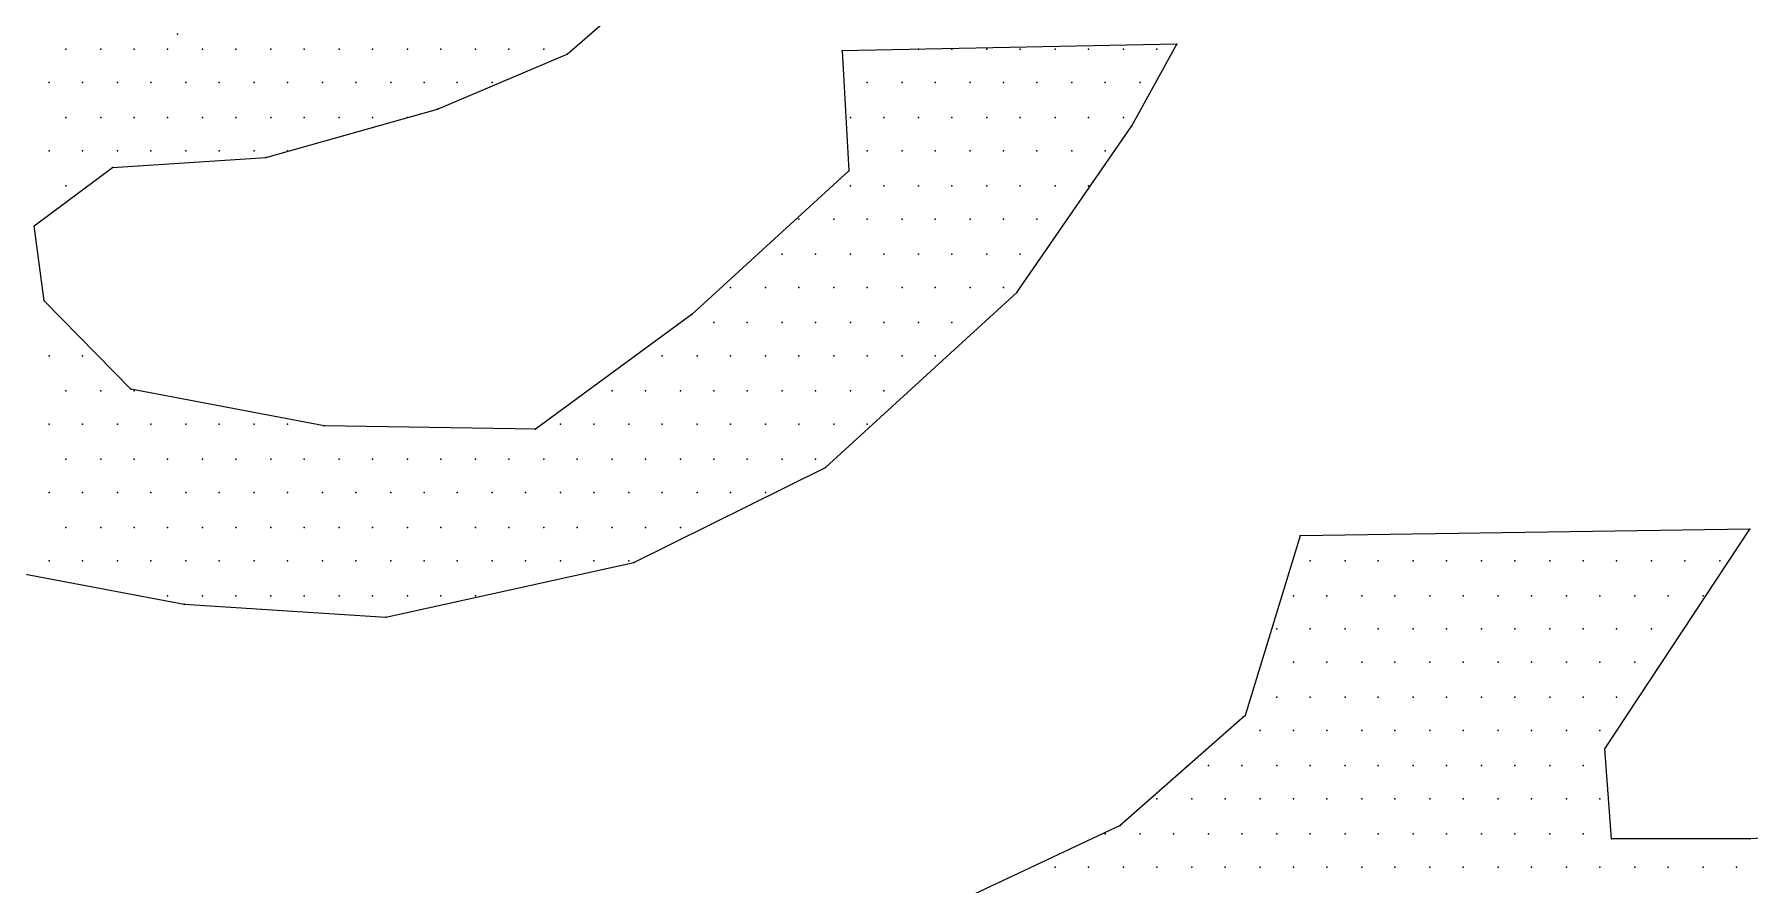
# Model space of a CAD drawing. Extents: x 180421 to 182279, y 668879 to 669787.
# Drawn here: x 180624.08 to 180629.52, y 669620.96 to 669623.65 of the extents above; entities that cross this region are included whole.
import ezdxf

# ---------------------------------------------------------------- set-up
doc = ezdxf.new("R2010")
doc.units = 0
doc.header["$LTSCALE"] = 2.5
doc.header["$MEASUREMENT"] = 0
doc.layers.get('0').update_dxf_attribs({"linetype": 'CONTINUOUS'})
doc.layers.add('KOTERET', color=1, linetype='CONTINUOUS')

# ---------------------------------------------------------------- blocks, each defined once
blk = doc.blocks.new('elipsa')
at = {"layer": 'KOTERET', "color": 1, "linetype": 'Continuous'}
blk.add_lwpolyline([(-8.7988, -18.4832, 0.049045), (1.6467, -19.2327, 0.072972), (16.9534, -16.5725, 0.125195), (26.7391, -11.2363, 0.103069), (32.0753, -3.7149, 0.035565), (32.4289, -2.1895, 0.105225), (32.1861, 2.3919, 0.105504), (27.4094, 9.6652, 0.107235), (19.9461, 14.405, 0.064474), (7.4632, 17.8464, 0.055181), (-3.6262, 18.1789, 0.081162), (-16.6527, 15.5029, 0.05669), (-24.9288, 11.217, 0.171614), (-30.9723, 4.1918, 0.076301), (-31.8855, 0.0748, 0.117637), (-30.4181, -6.2062, 0.130118), (-25.7153, -11.5424, 0.070334), (-16.0457, -16.6411, 0.047983), (-8.7988, -18.4832)], format="xyb", dxfattribs=at)
at = {"layer": 'KOTERET', "color": 2, "linetype": 'Continuous'}
for points in [[(24.0578, 8.8418), (24.3903, 9.1321)], [(25.9896, 8.8735), (24.9287, 8.8524)], [(25.8471, 8.6149), (25.9896, 8.8735)], [(25.9896, 8.8735), (25.9896, 8.8735)], [(22.469, 8.8577), (22.469, 8.8577)], [(22.5799, 8.8577), (22.5799, 8.8577)], [(22.6854, 8.8577), (22.6854, 8.8577)], [(22.791, 8.8577), (22.791, 8.8577)], [(22.9019, 8.8577), (22.9019, 8.8577)], [(23.0074, 8.8577), (23.0074, 8.8577)], [(23.1183, 8.8577), (23.1183, 8.8577)], [(23.2238, 8.8577), (23.2238, 8.8577)], [(23.3347, 8.8577), (23.3347, 8.8577)], [(23.4402, 8.8577), (23.4402, 8.8577)], [(23.5511, 8.8577), (23.5511, 8.8577)], [(23.6461, 8.6676), (24.0578, 8.8418)], [(23.6566, 8.8577), (23.6566, 8.8577)], [(23.7675, 8.8577), (23.7675, 8.8577)], [(23.873, 8.8577), (23.873, 8.8577)], [(23.9839, 8.8577), (23.9839, 8.8577)], [(24.9287, 8.8524), (24.9498, 8.4723)], [(25.1715, 8.8577), (25.1715, 8.8577)], [(25.277, 8.8577), (25.277, 8.8577)], [(25.3879, 8.8577), (25.3879, 8.8577)], [(25.4934, 8.8577), (25.4934, 8.8577)], [(25.6043, 8.8577), (25.6043, 8.8577)], [(25.7098, 8.8577), (25.7098, 8.8577)], [(25.8207, 8.8577), (25.8207, 8.8577)], [(25.9262, 8.8577), (25.9262, 8.8577)], [(22.4163, 8.7521), (22.4163, 8.7521)], [(22.5218, 8.7521), (22.5218, 8.7521)], [(22.6327, 8.7521), (22.6327, 8.7521)], [(22.7382, 8.7521), (22.7382, 8.7521)], [(22.8491, 8.7521), (22.8491, 8.7521)], [(22.9546, 8.7521), (22.9546, 8.7521)], [(23.0655, 8.7521), (23.0655, 8.7521)], [(23.171, 8.7521), (23.171, 8.7521)], [(23.2819, 8.7521), (23.2819, 8.7521)], [(23.3874, 8.7521), (23.3874, 8.7521)], [(23.4983, 8.7521), (23.4983, 8.7521)], [(23.6038, 8.7521), (23.6038, 8.7521)], [(23.7094, 8.7521), (23.7094, 8.7521)], [(23.8203, 8.7521), (23.8203, 8.7521)], [(25.0078, 8.7521), (25.0078, 8.7521)], [(25.1187, 8.7521), (25.1187, 8.7521)], [(25.2242, 8.7521), (25.2242, 8.7521)], [(25.3351, 8.7521), (25.3351, 8.7521)], [(25.4406, 8.7521), (25.4406, 8.7521)], [(25.5462, 8.7521), (25.5462, 8.7521)], [(25.6571, 8.7521), (25.6571, 8.7521)], [(25.7626, 8.7521), (25.7626, 8.7521)], [(25.8735, 8.7521), (25.8735, 8.7521)], [(23.1024, 8.5146), (23.6461, 8.6676)], [(22.469, 8.6412), (22.469, 8.6412)], [(22.5799, 8.6412), (22.5799, 8.6412)], [(22.6854, 8.6412), (22.6854, 8.6412)], [(22.791, 8.6412), (22.791, 8.6412)], [(22.9019, 8.6412), (22.9019, 8.6412)], [(23.0074, 8.6412), (23.0074, 8.6412)], [(23.1183, 8.6412), (23.1183, 8.6412)], [(23.2238, 8.6412), (23.2238, 8.6412)], [(23.3347, 8.6412), (23.3347, 8.6412)], [(23.4402, 8.6412), (23.4402, 8.6412)], [(23.5511, 8.6412), (23.5511, 8.6412)], [(24.9551, 8.6412), (24.9551, 8.6412)], [(25.0606, 8.6412), (25.0606, 8.6412)], [(25.1715, 8.6412), (25.1715, 8.6412)], [(25.277, 8.6412), (25.277, 8.6412)], [(25.3879, 8.6412), (25.3879, 8.6412)], [(25.4829, 8.087), (25.8471, 8.6149)], [(25.4934, 8.6412), (25.4934, 8.6412)], [(25.6043, 8.6412), (25.6043, 8.6412)], [(25.7098, 8.6412), (25.7098, 8.6412)], [(25.8207, 8.6412), (25.8207, 8.6412)], [(22.4163, 8.5357), (22.4163, 8.5357)], [(22.5218, 8.5357), (22.5218, 8.5357)], [(22.6327, 8.5357), (22.6327, 8.5357)], [(22.7382, 8.5357), (22.7382, 8.5357)], [(22.8491, 8.5357), (22.8491, 8.5357)], [(22.9546, 8.5357), (22.9546, 8.5357)], [(23.0655, 8.5357), (23.0655, 8.5357)], [(23.171, 8.5357), (23.171, 8.5357)], [(25.0078, 8.5357), (25.0078, 8.5357)], [(25.1187, 8.5357), (25.1187, 8.5357)], [(25.2242, 8.5357), (25.2242, 8.5357)], [(25.3351, 8.5357), (25.3351, 8.5357)], [(25.4406, 8.5357), (25.4406, 8.5357)], [(25.5462, 8.5357), (25.5462, 8.5357)], [(25.6571, 8.5357), (25.6571, 8.5357)], [(25.7626, 8.5357), (25.7626, 8.5357)], [(22.3688, 8.2982), (22.6168, 8.4829)], [(22.6168, 8.4829), (23.1024, 8.5146)], [(24.9498, 8.4723), (24.4536, 8.0184)], [(22.469, 8.4248), (22.469, 8.4248)], [(24.9551, 8.4248), (24.9551, 8.4248)], [(25.0606, 8.4248), (25.0606, 8.4248)], [(25.1715, 8.4248), (25.1715, 8.4248)], [(25.277, 8.4248), (25.277, 8.4248)], [(25.3879, 8.4248), (25.3879, 8.4248)], [(25.4934, 8.4248), (25.4934, 8.4248)], [(25.6043, 8.4248), (25.6043, 8.4248)], [(25.7098, 8.4248), (25.7098, 8.4248)], [(24.7914, 8.3193), (24.7914, 8.3193)], [(24.9023, 8.3193), (24.9023, 8.3193)], [(25.0078, 8.3193), (25.0078, 8.3193)], [(25.1187, 8.3193), (25.1187, 8.3193)], [(25.2242, 8.3193), (25.2242, 8.3193)], [(25.3351, 8.3193), (25.3351, 8.3193)], [(25.4406, 8.3193), (25.4406, 8.3193)], [(25.5462, 8.3193), (25.5462, 8.3193)], [(22.4004, 8.0607), (22.3688, 8.2982)], [(24.7387, 8.2084), (24.7387, 8.2084)], [(24.8442, 8.2084), (24.8442, 8.2084)], [(24.9551, 8.2084), (24.9551, 8.2084)], [(25.0606, 8.2084), (25.0606, 8.2084)], [(25.1715, 8.2084), (25.1715, 8.2084)], [(25.277, 8.2084), (25.277, 8.2084)], [(25.3879, 8.2084), (25.3879, 8.2084)], [(25.4934, 8.2084), (25.4934, 8.2084)], [(24.575, 8.1029), (24.575, 8.1029)], [(24.6859, 8.1029), (24.6859, 8.1029)], [(24.7914, 8.1029), (24.7914, 8.1029)], [(24.9023, 8.1029), (24.9023, 8.1029)], [(25.0078, 8.1029), (25.0078, 8.1029)], [(25.1187, 8.1029), (25.1187, 8.1029)], [(25.2242, 8.1029), (25.2242, 8.1029)], [(25.3351, 8.1029), (25.3351, 8.1029)], [(25.4406, 8.1029), (25.4406, 8.1029)], [(22.6749, 7.7809), (22.4004, 8.0607)], [(24.8759, 7.5328), (25.4829, 8.087)], [(24.4536, 8.0184), (23.9575, 7.6542)], [(24.5222, 7.992), (24.5222, 7.992)], [(24.6278, 7.992), (24.6278, 7.992)], [(24.7387, 7.992), (24.7387, 7.992)], [(24.8442, 7.992), (24.8442, 7.992)], [(24.9551, 7.992), (24.9551, 7.992)], [(25.0606, 7.992), (25.0606, 7.992)], [(25.1715, 7.992), (25.1715, 7.992)], [(25.277, 7.992), (25.277, 7.992)], [(22.4163, 7.8865), (22.4163, 7.8865)], [(22.5218, 7.8865), (22.5218, 7.8865)], [(24.3586, 7.8865), (24.3586, 7.8865)], [(24.4695, 7.8865), (24.4695, 7.8865)], [(24.575, 7.8865), (24.575, 7.8865)], [(24.6859, 7.8865), (24.6859, 7.8865)], [(24.7914, 7.8865), (24.7914, 7.8865)], [(24.9023, 7.8865), (24.9023, 7.8865)], [(25.0078, 7.8865), (25.0078, 7.8865)], [(25.1187, 7.8865), (25.1187, 7.8865)], [(25.2242, 7.8865), (25.2242, 7.8865)], [(22.469, 7.7756), (22.469, 7.7756)], [(22.5799, 7.7756), (22.5799, 7.7756)], [(23.2872, 7.6648), (22.6749, 7.7809)], [(22.6854, 7.7756), (22.6854, 7.7756)], [(24.2003, 7.7756), (24.2003, 7.7756)], [(24.3058, 7.7756), (24.3058, 7.7756)], [(24.4167, 7.7756), (24.4167, 7.7756)], [(24.5222, 7.7756), (24.5222, 7.7756)], [(24.6278, 7.7756), (24.6278, 7.7756)], [(24.7387, 7.7756), (24.7387, 7.7756)], [(24.8442, 7.7756), (24.8442, 7.7756)], [(24.9551, 7.7756), (24.9551, 7.7756)], [(25.0606, 7.7756), (25.0606, 7.7756)], [(22.4163, 7.6701), (22.4163, 7.6701)], [(22.5218, 7.6701), (22.5218, 7.6701)], [(22.6327, 7.6701), (22.6327, 7.6701)], [(22.7382, 7.6701), (22.7382, 7.6701)], [(22.8491, 7.6701), (22.8491, 7.6701)], [(22.9546, 7.6701), (22.9546, 7.6701)], [(23.0655, 7.6701), (23.0655, 7.6701)], [(23.171, 7.6701), (23.171, 7.6701)], [(24.0367, 7.6701), (24.0367, 7.6701)], [(24.1422, 7.6701), (24.1422, 7.6701)], [(24.2531, 7.6701), (24.2531, 7.6701)], [(24.3586, 7.6701), (24.3586, 7.6701)], [(24.4695, 7.6701), (24.4695, 7.6701)], [(24.575, 7.6701), (24.575, 7.6701)], [(24.6859, 7.6701), (24.6859, 7.6701)], [(24.7914, 7.6701), (24.7914, 7.6701)], [(24.9023, 7.6701), (24.9023, 7.6701)], [(25.0078, 7.6701), (25.0078, 7.6701)], [(23.9575, 7.6542), (23.2872, 7.6648)], [(22.469, 7.5592), (22.469, 7.5592)], [(22.5799, 7.5592), (22.5799, 7.5592)], [(22.6854, 7.5592), (22.6854, 7.5592)], [(22.791, 7.5592), (22.791, 7.5592)], [(22.9019, 7.5592), (22.9019, 7.5592)], [(23.0074, 7.5592), (23.0074, 7.5592)], [(23.1183, 7.5592), (23.1183, 7.5592)], [(23.2238, 7.5592), (23.2238, 7.5592)], [(23.3347, 7.5592), (23.3347, 7.5592)], [(23.4402, 7.5592), (23.4402, 7.5592)], [(23.5511, 7.5592), (23.5511, 7.5592)], [(23.6566, 7.5592), (23.6566, 7.5592)], [(23.7675, 7.5592), (23.7675, 7.5592)], [(23.873, 7.5592), (23.873, 7.5592)], [(23.9839, 7.5592), (23.9839, 7.5592)], [(24.0894, 7.5592), (24.0894, 7.5592)], [(24.2003, 7.5592), (24.2003, 7.5592)], [(24.3058, 7.5592), (24.3058, 7.5592)], [(24.4167, 7.5592), (24.4167, 7.5592)], [(24.5222, 7.5592), (24.5222, 7.5592)], [(24.6278, 7.5592), (24.6278, 7.5592)], [(24.7387, 7.5592), (24.7387, 7.5592)], [(24.8442, 7.5592), (24.8442, 7.5592)], [(24.2689, 7.232), (24.8759, 7.5328)], [(22.4163, 7.4537), (22.4163, 7.4537)], [(22.5218, 7.4537), (22.5218, 7.4537)], [(22.6327, 7.4537), (22.6327, 7.4537)], [(22.7382, 7.4537), (22.7382, 7.4537)], [(22.8491, 7.4537), (22.8491, 7.4537)], [(22.9546, 7.4537), (22.9546, 7.4537)], [(23.0655, 7.4537), (23.0655, 7.4537)], [(23.171, 7.4537), (23.171, 7.4537)], [(23.2819, 7.4537), (23.2819, 7.4537)], [(23.3874, 7.4537), (23.3874, 7.4537)], [(23.4983, 7.4537), (23.4983, 7.4537)], [(23.6038, 7.4537), (23.6038, 7.4537)], [(23.7094, 7.4537), (23.7094, 7.4537)], [(23.8203, 7.4537), (23.8203, 7.4537)], [(23.9258, 7.4537), (23.9258, 7.4537)], [(24.0367, 7.4537), (24.0367, 7.4537)], [(24.1422, 7.4537), (24.1422, 7.4537)], [(24.2531, 7.4537), (24.2531, 7.4537)], [(24.3586, 7.4537), (24.3586, 7.4537)], [(24.4695, 7.4537), (24.4695, 7.4537)], [(24.575, 7.4537), (24.575, 7.4537)], [(24.6859, 7.4537), (24.6859, 7.4537)], [(22.469, 7.3428), (22.469, 7.3428)], [(22.5799, 7.3428), (22.5799, 7.3428)], [(22.6854, 7.3428), (22.6854, 7.3428)], [(22.791, 7.3428), (22.791, 7.3428)], [(22.9019, 7.3428), (22.9019, 7.3428)], [(23.0074, 7.3428), (23.0074, 7.3428)], [(23.1183, 7.3428), (23.1183, 7.3428)], [(23.2238, 7.3428), (23.2238, 7.3428)], [(23.3347, 7.3428), (23.3347, 7.3428)], [(23.4402, 7.3428), (23.4402, 7.3428)], [(23.5511, 7.3428), (23.5511, 7.3428)], [(23.6566, 7.3428), (23.6566, 7.3428)], [(23.7675, 7.3428), (23.7675, 7.3428)], [(23.873, 7.3428), (23.873, 7.3428)], [(23.9839, 7.3428), (23.9839, 7.3428)], [(24.0894, 7.3428), (24.0894, 7.3428)], [(24.2003, 7.3428), (24.2003, 7.3428)], [(24.3058, 7.3428), (24.3058, 7.3428)], [(24.4167, 7.3428), (24.4167, 7.3428)], [(26.3802, 7.3164), (26.206, 6.7464)], [(27.8053, 7.3375), (26.3802, 7.3164)], [(27.3461, 6.6408), (27.8053, 7.3375)], [(22.4163, 7.2373), (22.4163, 7.2373)], [(22.5218, 7.2373), (22.5218, 7.2373)], [(22.6327, 7.2373), (22.6327, 7.2373)], [(22.7382, 7.2373), (22.7382, 7.2373)], [(22.8491, 7.2373), (22.8491, 7.2373)], [(22.9546, 7.2373), (22.9546, 7.2373)], [(23.0655, 7.2373), (23.0655, 7.2373)], [(23.171, 7.2373), (23.171, 7.2373)], [(23.2819, 7.2373), (23.2819, 7.2373)], [(23.3874, 7.2373), (23.3874, 7.2373)], [(23.4824, 7.0578), (24.2689, 7.232)], [(23.4983, 7.2373), (23.4983, 7.2373)], [(23.6038, 7.2373), (23.6038, 7.2373)], [(23.7094, 7.2373), (23.7094, 7.2373)], [(23.8203, 7.2373), (23.8203, 7.2373)], [(23.9258, 7.2373), (23.9258, 7.2373)], [(24.0367, 7.2373), (24.0367, 7.2373)], [(24.1422, 7.2373), (24.1422, 7.2373)], [(24.2531, 7.2373), (24.2531, 7.2373)], [(26.4118, 7.2373), (26.4118, 7.2373)], [(26.5227, 7.2373), (26.5227, 7.2373)], [(26.6282, 7.2373), (26.6282, 7.2373)], [(26.7391, 7.2373), (26.7391, 7.2373)], [(26.8446, 7.2373), (26.8446, 7.2373)], [(26.9555, 7.2373), (26.9555, 7.2373)], [(27.061, 7.2373), (27.061, 7.2373)], [(27.1719, 7.2373), (27.1719, 7.2373)], [(27.2774, 7.2373), (27.2774, 7.2373)], [(27.383, 7.2373), (27.383, 7.2373)], [(27.4939, 7.2373), (27.4939, 7.2373)], [(27.5994, 7.2373), (27.5994, 7.2373)], [(27.7103, 7.2373), (27.7103, 7.2373)], [(22.1999, 7.2214), (22.8438, 7.1)], [(22.791, 7.1264), (22.791, 7.1264)], [(22.9019, 7.1264), (22.9019, 7.1264)], [(23.0074, 7.1264), (23.0074, 7.1264)], [(23.1183, 7.1264), (23.1183, 7.1264)], [(23.2238, 7.1264), (23.2238, 7.1264)], [(23.3347, 7.1264), (23.3347, 7.1264)], [(23.4402, 7.1264), (23.4402, 7.1264)], [(23.5511, 7.1264), (23.5511, 7.1264)], [(23.6566, 7.1264), (23.6566, 7.1264)], [(23.7675, 7.1264), (23.7675, 7.1264)], [(26.359, 7.1264), (26.359, 7.1264)], [(26.4646, 7.1264), (26.4646, 7.1264)], [(26.5755, 7.1264), (26.5755, 7.1264)], [(26.681, 7.1264), (26.681, 7.1264)], [(26.7919, 7.1264), (26.7919, 7.1264)], [(26.8974, 7.1264), (26.8974, 7.1264)], [(27.0083, 7.1264), (27.0083, 7.1264)], [(27.1138, 7.1264), (27.1138, 7.1264)], [(27.2247, 7.1264), (27.2247, 7.1264)], [(27.3302, 7.1264), (27.3302, 7.1264)], [(27.4411, 7.1264), (27.4411, 7.1264)], [(27.5466, 7.1264), (27.5466, 7.1264)], [(27.6575, 7.1264), (27.6575, 7.1264)], [(22.8438, 7.1), (23.4824, 7.0578)], [(26.3063, 7.0209), (26.3063, 7.0209)], [(26.4118, 7.0209), (26.4118, 7.0209)], [(26.5227, 7.0209), (26.5227, 7.0209)], [(26.6282, 7.0209), (26.6282, 7.0209)], [(26.7391, 7.0209), (26.7391, 7.0209)], [(26.8446, 7.0209), (26.8446, 7.0209)], [(26.9555, 7.0209), (26.9555, 7.0209)], [(27.061, 7.0209), (27.061, 7.0209)], [(27.1719, 7.0209), (27.1719, 7.0209)], [(27.2774, 7.0209), (27.2774, 7.0209)], [(27.383, 7.0209), (27.383, 7.0209)], [(27.4939, 7.0209), (27.4939, 7.0209)], [(26.359, 6.9153), (26.359, 6.9153)], [(26.4646, 6.9153), (26.4646, 6.9153)], [(26.5755, 6.9153), (26.5755, 6.9153)], [(26.681, 6.9153), (26.681, 6.9153)], [(26.7919, 6.9153), (26.7919, 6.9153)], [(26.8974, 6.9153), (26.8974, 6.9153)], [(27.0083, 6.9153), (27.0083, 6.9153)], [(27.1138, 6.9153), (27.1138, 6.9153)], [(27.2247, 6.9153), (27.2247, 6.9153)], [(27.3302, 6.9153), (27.3302, 6.9153)], [(27.4411, 6.9153), (27.4411, 6.9153)], [(26.3063, 6.8044), (26.3063, 6.8044)], [(26.4118, 6.8044), (26.4118, 6.8044)], [(26.5227, 6.8044), (26.5227, 6.8044)], [(26.6282, 6.8044), (26.6282, 6.8044)], [(26.7391, 6.8044), (26.7391, 6.8044)], [(26.8446, 6.8044), (26.8446, 6.8044)], [(26.9555, 6.8044), (26.9555, 6.8044)], [(27.061, 6.8044), (27.061, 6.8044)], [(27.1719, 6.8044), (27.1719, 6.8044)], [(27.2774, 6.8044), (27.2774, 6.8044)], [(27.383, 6.8044), (27.383, 6.8044)], [(26.206, 6.7464), (25.8101, 6.398)], [(26.2535, 6.6989), (26.2535, 6.6989)], [(26.359, 6.6989), (26.359, 6.6989)], [(26.4646, 6.6989), (26.4646, 6.6989)], [(26.5755, 6.6989), (26.5755, 6.6989)], [(26.681, 6.6989), (26.681, 6.6989)], [(26.7919, 6.6989), (26.7919, 6.6989)], [(26.8974, 6.6989), (26.8974, 6.6989)], [(27.0083, 6.6989), (27.0083, 6.6989)], [(27.1138, 6.6989), (27.1138, 6.6989)], [(27.2247, 6.6989), (27.2247, 6.6989)], [(27.3302, 6.6989), (27.3302, 6.6989)], [(27.3672, 6.3558), (27.3461, 6.6408)], [(26.0899, 6.588), (26.0899, 6.588)], [(26.1954, 6.588), (26.1954, 6.588)], [(26.3063, 6.588), (26.3063, 6.588)], [(26.4118, 6.588), (26.4118, 6.588)], [(26.5227, 6.588), (26.5227, 6.588)], [(26.6282, 6.588), (26.6282, 6.588)], [(26.7391, 6.588), (26.7391, 6.588)], [(26.8446, 6.588), (26.8446, 6.588)], [(26.9555, 6.588), (26.9555, 6.588)], [(27.061, 6.588), (27.061, 6.588)], [(27.1719, 6.588), (27.1719, 6.588)], [(27.2774, 6.588), (27.2774, 6.588)], [(25.9262, 6.4825), (25.9262, 6.4825)], [(26.0371, 6.4825), (26.0371, 6.4825)], [(26.1426, 6.4825), (26.1426, 6.4825)], [(26.2535, 6.4825), (26.2535, 6.4825)], [(26.359, 6.4825), (26.359, 6.4825)], [(26.4646, 6.4825), (26.4646, 6.4825)], [(26.5755, 6.4825), (26.5755, 6.4825)], [(26.681, 6.4825), (26.681, 6.4825)], [(26.7919, 6.4825), (26.7919, 6.4825)], [(26.8974, 6.4825), (26.8974, 6.4825)], [(27.0083, 6.4825), (27.0083, 6.4825)], [(27.1138, 6.4825), (27.1138, 6.4825)], [(27.2247, 6.4825), (27.2247, 6.4825)], [(27.3302, 6.4825), (27.3302, 6.4825)], [(25.8101, 6.398), (25.0237, 6.0286)], [(25.7626, 6.3716), (25.7626, 6.3716)], [(25.8735, 6.3716), (25.8735, 6.3716)], [(25.979, 6.3716), (25.979, 6.3716)], [(26.0899, 6.3716), (26.0899, 6.3716)], [(26.1954, 6.3716), (26.1954, 6.3716)], [(26.3063, 6.3716), (26.3063, 6.3716)], [(26.4118, 6.3716), (26.4118, 6.3716)], [(26.5227, 6.3716), (26.5227, 6.3716)], [(26.6282, 6.3716), (26.6282, 6.3716)], [(26.7391, 6.3716), (26.7391, 6.3716)], [(26.8446, 6.3716), (26.8446, 6.3716)], [(26.9555, 6.3716), (26.9555, 6.3716)], [(27.061, 6.3716), (27.061, 6.3716)], [(27.1719, 6.3716), (27.1719, 6.3716)], [(27.2774, 6.3716), (27.2774, 6.3716)], [(28.2011, 6.3769), (27.8053, 6.3558)], [(27.3672, 6.3558), (27.3672, 6.3558)], [(27.3672, 6.3558), (27.3672, 6.3558)], [(27.8053, 6.3558), (27.3672, 6.3558)], [(25.6043, 6.2661), (25.6043, 6.2661)], [(25.7098, 6.2661), (25.7098, 6.2661)], [(25.8207, 6.2661), (25.8207, 6.2661)], [(25.9262, 6.2661), (25.9262, 6.2661)], [(26.0371, 6.2661), (26.0371, 6.2661)], [(26.1426, 6.2661), (26.1426, 6.2661)], [(26.2535, 6.2661), (26.2535, 6.2661)], [(26.359, 6.2661), (26.359, 6.2661)], [(26.4646, 6.2661), (26.4646, 6.2661)], [(26.5755, 6.2661), (26.5755, 6.2661)], [(26.681, 6.2661), (26.681, 6.2661)], [(26.7919, 6.2661), (26.7919, 6.2661)], [(26.8974, 6.2661), (26.8974, 6.2661)], [(27.0083, 6.2661), (27.0083, 6.2661)], [(27.1138, 6.2661), (27.1138, 6.2661)], [(27.2247, 6.2661), (27.2247, 6.2661)], [(27.3302, 6.2661), (27.3302, 6.2661)], [(27.4411, 6.2661), (27.4411, 6.2661)], [(27.5466, 6.2661), (27.5466, 6.2661)], [(27.6575, 6.2661), (27.6575, 6.2661)], [(27.763, 6.2661), (27.763, 6.2661)]]:
    blk.add_lwpolyline(points, dxfattribs=at)
at = {"layer": 'KOTERET', "color": 1}
for p in [(22.8227, 8.9052), (22.8227, 8.9052), (25.9896, 8.8735), (25.9896, 8.8735), (25.9896, 8.8735), (25.9896, 8.8735), (22.469, 8.8577), (22.469, 8.8577), (22.5799, 8.8577), (22.5799, 8.8577), (22.6854, 8.8577), (22.6854, 8.8577), (22.791, 8.8577), (22.791, 8.8577), (22.9019, 8.8577), (22.9019, 8.8577), (23.0074, 8.8577), (23.0074, 8.8577), (23.1183, 8.8577), (23.1183, 8.8577), (23.2238, 8.8577), (23.2238, 8.8577), (23.3347, 8.8577), (23.3347, 8.8577), (23.4402, 8.8577), (23.4402, 8.8577), (23.5511, 8.8577), (23.5511, 8.8577), (23.6566, 8.8577), (23.6566, 8.8577), (23.7675, 8.8577), (23.7675, 8.8577), (23.873, 8.8577), (23.873, 8.8577), (23.9839, 8.8577), (23.9839, 8.8577), (24.0578, 8.8418), (24.0578, 8.8418), (24.9287, 8.8524), (24.9287, 8.8524), (25.1715, 8.8577), (25.1715, 8.8577), (25.277, 8.8577), (25.277, 8.8577), (25.3879, 8.8577), (25.3879, 8.8577), (25.4934, 8.8577), (25.4934, 8.8577), (25.6043, 8.8577), (25.6043, 8.8577), (25.7098, 8.8577), (25.7098, 8.8577), (25.8207, 8.8577), (25.8207, 8.8577), (25.9262, 8.8577), (25.9262, 8.8577), (22.4163, 8.7521), (22.4163, 8.7521), (22.5218, 8.7521), (22.5218, 8.7521), (22.6327, 8.7521), (22.6327, 8.7521), (22.7382, 8.7521), (22.7382, 8.7521), (22.8491, 8.7521), (22.8491, 8.7521), (22.9546, 8.7521), (22.9546, 8.7521), (23.0655, 8.7521), (23.0655, 8.7521), (23.171, 8.7521), (23.171, 8.7521), (23.2819, 8.7521), (23.2819, 8.7521), (23.3874, 8.7521), (23.3874, 8.7521), (23.4983, 8.7521), (23.4983, 8.7521), (23.6038, 8.7521), (23.6038, 8.7521), (23.7094, 8.7521), (23.7094, 8.7521), (23.8203, 8.7521), (23.8203, 8.7521), (25.0078, 8.7521), (25.0078, 8.7521), (25.1187, 8.7521), (25.1187, 8.7521), (25.2242, 8.7521), (25.2242, 8.7521), (25.3351, 8.7521), (25.3351, 8.7521), (25.4406, 8.7521), (25.4406, 8.7521), (25.5462, 8.7521), (25.5462, 8.7521), (25.6571, 8.7521), (25.6571, 8.7521), (25.7626, 8.7521), (25.7626, 8.7521), (25.8735, 8.7521), (25.8735, 8.7521), (23.6461, 8.6676), (23.6461, 8.6676), (22.469, 8.6412), (22.469, 8.6412), (22.5799, 8.6412), (22.5799, 8.6412), (22.6854, 8.6412), (22.6854, 8.6412), (22.791, 8.6412), (22.791, 8.6412), (22.9019, 8.6412), (22.9019, 8.6412), (23.0074, 8.6412), (23.0074, 8.6412), (23.1183, 8.6412), (23.1183, 8.6412), (23.2238, 8.6412), (23.2238, 8.6412), (23.3347, 8.6412), (23.3347, 8.6412), (23.4402, 8.6412), (23.4402, 8.6412), (23.5511, 8.6412), (23.5511, 8.6412), (24.9551, 8.6412), (24.9551, 8.6412), (25.0606, 8.6412), (25.0606, 8.6412), (25.1715, 8.6412), (25.1715, 8.6412), (25.277, 8.6412), (25.277, 8.6412), (25.3879, 8.6412), (25.3879, 8.6412), (25.4934, 8.6412), (25.4934, 8.6412), (25.6043, 8.6412), (25.6043, 8.6412), (25.7098, 8.6412), (25.7098, 8.6412), (25.8207, 8.6412), (25.8207, 8.6412), (25.8471, 8.6149), (25.8471, 8.6149), (22.4163, 8.5357), (22.4163, 8.5357), (22.5218, 8.5357), (22.5218, 8.5357), (22.6327, 8.5357), (22.6327, 8.5357), (22.7382, 8.5357), (22.7382, 8.5357), (22.8491, 8.5357), (22.8491, 8.5357), (22.9546, 8.5357), (22.9546, 8.5357), (23.0655, 8.5357), (23.0655, 8.5357), (23.171, 8.5357), (23.171, 8.5357), (25.0078, 8.5357), (25.0078, 8.5357), (25.1187, 8.5357), (25.1187, 8.5357), (25.2242, 8.5357), (25.2242, 8.5357), (25.3351, 8.5357), (25.3351, 8.5357), (25.4406, 8.5357), (25.4406, 8.5357), (25.5462, 8.5357), (25.5462, 8.5357), (25.6571, 8.5357), (25.6571, 8.5357), (25.7626, 8.5357), (25.7626, 8.5357), (22.6168, 8.4829), (22.6168, 8.4829), (23.1024, 8.5146), (23.1024, 8.5146), (24.9498, 8.4723), (24.9498, 8.4723), (22.469, 8.4248), (22.469, 8.4248), (24.9551, 8.4248), (24.9551, 8.4248), (25.0606, 8.4248), (25.0606, 8.4248), (25.1715, 8.4248), (25.1715, 8.4248), (25.277, 8.4248), (25.277, 8.4248), (25.3879, 8.4248), (25.3879, 8.4248), (25.4934, 8.4248), (25.4934, 8.4248), (25.6043, 8.4248), (25.6043, 8.4248), (25.7098, 8.4248), (25.7098, 8.4248), (24.7914, 8.3193), (24.7914, 8.3193), (24.9023, 8.3193), (24.9023, 8.3193), (25.0078, 8.3193), (25.0078, 8.3193), (25.1187, 8.3193), (25.1187, 8.3193), (25.2242, 8.3193), (25.2242, 8.3193), (25.3351, 8.3193), (25.3351, 8.3193), (25.4406, 8.3193), (25.4406, 8.3193), (25.5462, 8.3193), (25.5462, 8.3193), (24.7387, 8.2084), (24.7387, 8.2084), (24.8442, 8.2084), (24.8442, 8.2084), (24.9551, 8.2084), (24.9551, 8.2084), (25.0606, 8.2084), (25.0606, 8.2084), (25.1715, 8.2084), (25.1715, 8.2084), (25.277, 8.2084), (25.277, 8.2084), (25.3879, 8.2084), (25.3879, 8.2084), (25.4934, 8.2084), (25.4934, 8.2084), (24.575, 8.1029), (24.575, 8.1029), (24.6859, 8.1029), (24.6859, 8.1029), (24.7914, 8.1029), (24.7914, 8.1029), (24.9023, 8.1029), (24.9023, 8.1029), (25.0078, 8.1029), (25.0078, 8.1029), (25.1187, 8.1029), (25.1187, 8.1029), (25.2242, 8.1029), (25.2242, 8.1029), (25.3351, 8.1029), (25.3351, 8.1029), (25.4406, 8.1029), (25.4406, 8.1029), (22.4004, 8.0607), (22.4004, 8.0607), (25.4829, 8.087), (25.4829, 8.087), (24.4536, 8.0184), (24.4536, 8.0184), (24.5222, 7.992), (24.5222, 7.992), (24.6278, 7.992), (24.6278, 7.992), (24.7387, 7.992), (24.7387, 7.992), (24.8442, 7.992), (24.8442, 7.992), (24.9551, 7.992), (24.9551, 7.992), (25.0606, 7.992), (25.0606, 7.992), (25.1715, 7.992), (25.1715, 7.992), (25.277, 7.992), (25.277, 7.992), (22.4163, 7.8865), (22.4163, 7.8865), (22.5218, 7.8865), (22.5218, 7.8865), (24.3586, 7.8865), (24.3586, 7.8865), (24.4695, 7.8865), (24.4695, 7.8865), (24.575, 7.8865), (24.575, 7.8865), (24.6859, 7.8865), (24.6859, 7.8865), (24.7914, 7.8865), (24.7914, 7.8865), (24.9023, 7.8865), (24.9023, 7.8865), (25.0078, 7.8865), (25.0078, 7.8865), (25.1187, 7.8865), (25.1187, 7.8865), (25.2242, 7.8865), (25.2242, 7.8865), (22.469, 7.7756), (22.469, 7.7756), (22.5799, 7.7756), (22.5799, 7.7756), (22.6749, 7.7809), (22.6749, 7.7809), (22.6854, 7.7756), (22.6854, 7.7756), (24.2003, 7.7756), (24.2003, 7.7756), (24.3058, 7.7756), (24.3058, 7.7756), (24.4167, 7.7756), (24.4167, 7.7756), (24.5222, 7.7756), (24.5222, 7.7756), (24.6278, 7.7756), (24.6278, 7.7756), (24.7387, 7.7756), (24.7387, 7.7756), (24.8442, 7.7756), (24.8442, 7.7756), (24.9551, 7.7756), (24.9551, 7.7756), (25.0606, 7.7756), (25.0606, 7.7756), (22.4163, 7.6701), (22.4163, 7.6701), (22.5218, 7.6701), (22.5218, 7.6701), (22.6327, 7.6701), (22.6327, 7.6701), (22.7382, 7.6701), (22.7382, 7.6701), (22.8491, 7.6701), (22.8491, 7.6701), (22.9546, 7.6701), (22.9546, 7.6701), (23.0655, 7.6701), (23.0655, 7.6701), (23.171, 7.6701), (23.171, 7.6701), (24.0367, 7.6701), (24.0367, 7.6701), (24.1422, 7.6701), (24.1422, 7.6701), (24.2531, 7.6701), (24.2531, 7.6701), (24.3586, 7.6701), (24.3586, 7.6701), (24.4695, 7.6701), (24.4695, 7.6701), (24.575, 7.6701), (24.575, 7.6701), (24.6859, 7.6701), (24.6859, 7.6701), (24.7914, 7.6701), (24.7914, 7.6701), (24.9023, 7.6701), (24.9023, 7.6701), (25.0078, 7.6701), (25.0078, 7.6701), (23.2872, 7.6648), (23.2872, 7.6648), (23.9575, 7.6542), (23.9575, 7.6542), (22.469, 7.5592), (22.469, 7.5592), (22.5799, 7.5592), (22.5799, 7.5592), (22.6854, 7.5592), (22.6854, 7.5592), (22.791, 7.5592), (22.791, 7.5592), (22.9019, 7.5592), (22.9019, 7.5592), (23.0074, 7.5592), (23.0074, 7.5592), (23.1183, 7.5592), (23.1183, 7.5592), (23.2238, 7.5592), (23.2238, 7.5592), (23.3347, 7.5592), (23.3347, 7.5592), (23.4402, 7.5592), (23.4402, 7.5592), (23.5511, 7.5592), (23.5511, 7.5592), (23.6566, 7.5592), (23.6566, 7.5592), (23.7675, 7.5592), (23.7675, 7.5592), (23.873, 7.5592), (23.873, 7.5592), (23.9839, 7.5592), (23.9839, 7.5592), (24.0894, 7.5592), (24.0894, 7.5592), (24.2003, 7.5592), (24.2003, 7.5592), (24.3058, 7.5592), (24.3058, 7.5592), (24.4167, 7.5592), (24.4167, 7.5592), (24.5222, 7.5592), (24.5222, 7.5592), (24.6278, 7.5592), (24.6278, 7.5592), (24.7387, 7.5592), (24.7387, 7.5592), (24.8442, 7.5592), (24.8442, 7.5592), (24.8759, 7.5328), (24.8759, 7.5328), (22.4163, 7.4537), (22.4163, 7.4537), (22.5218, 7.4537), (22.5218, 7.4537), (22.6327, 7.4537), (22.6327, 7.4537), (22.7382, 7.4537), (22.7382, 7.4537), (22.8491, 7.4537), (22.8491, 7.4537), (22.9546, 7.4537), (22.9546, 7.4537), (23.0655, 7.4537), (23.0655, 7.4537), (23.171, 7.4537), (23.171, 7.4537), (23.2819, 7.4537), (23.2819, 7.4537), (23.3874, 7.4537), (23.3874, 7.4537), (23.4983, 7.4537), (23.4983, 7.4537), (23.6038, 7.4537), (23.6038, 7.4537), (23.7094, 7.4537), (23.7094, 7.4537), (23.8203, 7.4537), (23.8203, 7.4537), (23.9258, 7.4537), (23.9258, 7.4537), (24.0367, 7.4537), (24.0367, 7.4537), (24.1422, 7.4537), (24.1422, 7.4537), (24.2531, 7.4537), (24.2531, 7.4537), (24.3586, 7.4537), (24.3586, 7.4537), (24.4695, 7.4537), (24.4695, 7.4537), (24.575, 7.4537), (24.575, 7.4537), (24.6859, 7.4537), (24.6859, 7.4537), (22.469, 7.3428), (22.469, 7.3428), (22.5799, 7.3428), (22.5799, 7.3428), (22.6854, 7.3428), (22.6854, 7.3428), (22.791, 7.3428), (22.791, 7.3428), (22.9019, 7.3428), (22.9019, 7.3428), (23.0074, 7.3428), (23.0074, 7.3428), (23.1183, 7.3428), (23.1183, 7.3428), (23.2238, 7.3428), (23.2238, 7.3428), (23.3347, 7.3428), (23.3347, 7.3428), (23.4402, 7.3428), (23.4402, 7.3428), (23.5511, 7.3428), (23.5511, 7.3428), (23.6566, 7.3428), (23.6566, 7.3428), (23.7675, 7.3428), (23.7675, 7.3428), (23.873, 7.3428), (23.873, 7.3428), (23.9839, 7.3428), (23.9839, 7.3428), (24.0894, 7.3428), (24.0894, 7.3428), (24.2003, 7.3428), (24.2003, 7.3428), (24.3058, 7.3428), (24.3058, 7.3428), (24.4167, 7.3428), (24.4167, 7.3428), (26.3802, 7.3164), (26.3802, 7.3164), (27.8053, 7.3375), (27.8053, 7.3375), (22.4163, 7.2373), (22.4163, 7.2373), (22.5218, 7.2373), (22.5218, 7.2373), (22.6327, 7.2373), (22.6327, 7.2373), (22.7382, 7.2373), (22.7382, 7.2373), (22.8491, 7.2373), (22.8491, 7.2373), (22.9546, 7.2373), (22.9546, 7.2373), (23.0655, 7.2373), (23.0655, 7.2373), (23.171, 7.2373), (23.171, 7.2373), (23.2819, 7.2373), (23.2819, 7.2373), (23.3874, 7.2373), (23.3874, 7.2373), (23.4983, 7.2373), (23.4983, 7.2373), (23.6038, 7.2373), (23.6038, 7.2373), (23.7094, 7.2373), (23.7094, 7.2373), (23.8203, 7.2373), (23.8203, 7.2373), (23.9258, 7.2373), (23.9258, 7.2373), (24.0367, 7.2373), (24.0367, 7.2373), (24.1422, 7.2373), (24.1422, 7.2373), (24.2531, 7.2373), (24.2531, 7.2373), (24.2689, 7.232), (24.2689, 7.232), (26.4118, 7.2373), (26.4118, 7.2373), (26.5227, 7.2373), (26.5227, 7.2373), (26.6282, 7.2373), (26.6282, 7.2373), (26.7391, 7.2373), (26.7391, 7.2373), (26.8446, 7.2373), (26.8446, 7.2373), (26.9555, 7.2373), (26.9555, 7.2373), (27.061, 7.2373), (27.061, 7.2373), (27.1719, 7.2373), (27.1719, 7.2373), (27.2774, 7.2373), (27.2774, 7.2373), (27.383, 7.2373), (27.383, 7.2373), (27.4939, 7.2373), (27.4939, 7.2373), (27.5994, 7.2373), (27.5994, 7.2373), (27.7103, 7.2373), (27.7103, 7.2373), (22.791, 7.1264), (22.791, 7.1264), (22.9019, 7.1264), (22.9019, 7.1264), (23.0074, 7.1264), (23.0074, 7.1264), (23.1183, 7.1264), (23.1183, 7.1264), (23.2238, 7.1264), (23.2238, 7.1264), (23.3347, 7.1264), (23.3347, 7.1264), (23.4402, 7.1264), (23.4402, 7.1264), (23.5511, 7.1264), (23.5511, 7.1264), (23.6566, 7.1264), (23.6566, 7.1264), (23.7675, 7.1264), (23.7675, 7.1264), (26.359, 7.1264), (26.359, 7.1264), (26.4646, 7.1264), (26.4646, 7.1264), (26.5755, 7.1264), (26.5755, 7.1264), (26.681, 7.1264), (26.681, 7.1264), (26.7919, 7.1264), (26.7919, 7.1264), (26.8974, 7.1264), (26.8974, 7.1264), (27.0083, 7.1264), (27.0083, 7.1264), (27.1138, 7.1264), (27.1138, 7.1264), (27.2247, 7.1264), (27.2247, 7.1264), (27.3302, 7.1264), (27.3302, 7.1264), (27.4411, 7.1264), (27.4411, 7.1264), (27.5466, 7.1264), (27.5466, 7.1264), (27.6575, 7.1264), (27.6575, 7.1264), (22.8438, 7.1), (22.8438, 7.1), (23.4824, 7.0578), (23.4824, 7.0578), (26.3063, 7.0209), (26.3063, 7.0209), (26.4118, 7.0209), (26.4118, 7.0209), (26.5227, 7.0209), (26.5227, 7.0209), (26.6282, 7.0209), (26.6282, 7.0209), (26.7391, 7.0209), (26.7391, 7.0209), (26.8446, 7.0209), (26.8446, 7.0209), (26.9555, 7.0209), (26.9555, 7.0209), (27.061, 7.0209), (27.061, 7.0209), (27.1719, 7.0209), (27.1719, 7.0209), (27.2774, 7.0209), (27.2774, 7.0209), (27.383, 7.0209), (27.383, 7.0209), (27.4939, 7.0209), (27.4939, 7.0209), (26.359, 6.9153), (26.359, 6.9153), (26.4646, 6.9153), (26.4646, 6.9153), (26.5755, 6.9153), (26.5755, 6.9153), (26.681, 6.9153), (26.681, 6.9153), (26.7919, 6.9153), (26.7919, 6.9153), (26.8974, 6.9153), (26.8974, 6.9153), (27.0083, 6.9153), (27.0083, 6.9153), (27.1138, 6.9153), (27.1138, 6.9153), (27.2247, 6.9153), (27.2247, 6.9153), (27.3302, 6.9153), (27.3302, 6.9153), (27.4411, 6.9153), (27.4411, 6.9153), (26.3063, 6.8044), (26.3063, 6.8044), (26.4118, 6.8044), (26.4118, 6.8044), (26.5227, 6.8044), (26.5227, 6.8044), (26.6282, 6.8044), (26.6282, 6.8044), (26.7391, 6.8044), (26.7391, 6.8044), (26.8446, 6.8044), (26.8446, 6.8044), (26.9555, 6.8044), (26.9555, 6.8044), (27.061, 6.8044), (27.061, 6.8044), (27.1719, 6.8044), (27.1719, 6.8044), (27.2774, 6.8044), (27.2774, 6.8044), (27.383, 6.8044), (27.383, 6.8044), (26.206, 6.7464), (26.206, 6.7464), (26.2535, 6.6989), (26.2535, 6.6989), (26.359, 6.6989), (26.359, 6.6989), (26.4646, 6.6989), (26.4646, 6.6989), (26.5755, 6.6989), (26.5755, 6.6989), (26.681, 6.6989), (26.681, 6.6989), (26.7919, 6.6989), (26.7919, 6.6989), (26.8974, 6.6989), (26.8974, 6.6989), (27.0083, 6.6989), (27.0083, 6.6989), (27.1138, 6.6989), (27.1138, 6.6989), (27.2247, 6.6989), (27.2247, 6.6989), (27.3302, 6.6989), (27.3302, 6.6989), (27.3461, 6.6408), (27.3461, 6.6408), (26.0899, 6.588), (26.0899, 6.588), (26.1954, 6.588), (26.1954, 6.588), (26.3063, 6.588), (26.3063, 6.588), (26.4118, 6.588), (26.4118, 6.588), (26.5227, 6.588), (26.5227, 6.588), (26.6282, 6.588), (26.6282, 6.588), (26.7391, 6.588), (26.7391, 6.588), (26.8446, 6.588), (26.8446, 6.588), (26.9555, 6.588), (26.9555, 6.588), (27.061, 6.588), (27.061, 6.588), (27.1719, 6.588), (27.1719, 6.588), (27.2774, 6.588), (27.2774, 6.588), (25.9262, 6.4825), (25.9262, 6.4825), (26.0371, 6.4825), (26.0371, 6.4825), (26.1426, 6.4825), (26.1426, 6.4825), (26.2535, 6.4825), (26.2535, 6.4825), (26.359, 6.4825), (26.359, 6.4825), (26.4646, 6.4825), (26.4646, 6.4825), (26.5755, 6.4825), (26.5755, 6.4825), (26.681, 6.4825), (26.681, 6.4825), (26.7919, 6.4825), (26.7919, 6.4825), (26.8974, 6.4825), (26.8974, 6.4825), (27.0083, 6.4825), (27.0083, 6.4825), (27.1138, 6.4825), (27.1138, 6.4825), (27.2247, 6.4825), (27.2247, 6.4825), (27.3302, 6.4825), (27.3302, 6.4825), (25.7626, 6.3716), (25.7626, 6.3716), (25.8101, 6.398), (25.8101, 6.398), (25.8735, 6.3716), (25.8735, 6.3716), (25.979, 6.3716), (25.979, 6.3716), (26.0899, 6.3716), (26.0899, 6.3716), (26.1954, 6.3716), (26.1954, 6.3716), (26.3063, 6.3716), (26.3063, 6.3716), (26.4118, 6.3716), (26.4118, 6.3716), (26.5227, 6.3716), (26.5227, 6.3716), (26.6282, 6.3716), (26.6282, 6.3716), (26.7391, 6.3716), (26.7391, 6.3716), (26.8446, 6.3716), (26.8446, 6.3716), (26.9555, 6.3716), (26.9555, 6.3716), (27.061, 6.3716), (27.061, 6.3716), (27.1719, 6.3716), (27.1719, 6.3716), (27.2774, 6.3716), (27.2774, 6.3716), (27.3672, 6.3558), (27.3672, 6.3558), (27.3672, 6.3558), (27.3672, 6.3558), (27.3672, 6.3558), (27.3672, 6.3558), (27.8053, 6.3558), (27.8053, 6.3558), (25.6043, 6.2661), (25.6043, 6.2661), (25.7098, 6.2661), (25.7098, 6.2661), (25.8207, 6.2661), (25.8207, 6.2661), (25.9262, 6.2661), (25.9262, 6.2661), (26.0371, 6.2661), (26.0371, 6.2661), (26.1426, 6.2661), (26.1426, 6.2661), (26.2535, 6.2661), (26.2535, 6.2661), (26.359, 6.2661), (26.359, 6.2661), (26.4646, 6.2661), (26.4646, 6.2661), (26.5755, 6.2661), (26.5755, 6.2661), (26.681, 6.2661), (26.681, 6.2661), (26.7919, 6.2661), (26.7919, 6.2661), (26.8974, 6.2661), (26.8974, 6.2661), (27.0083, 6.2661), (27.0083, 6.2661), (27.1138, 6.2661), (27.1138, 6.2661), (27.2247, 6.2661), (27.2247, 6.2661), (27.3302, 6.2661), (27.3302, 6.2661), (27.4411, 6.2661), (27.4411, 6.2661), (27.5466, 6.2661), (27.5466, 6.2661), (27.6575, 6.2661), (27.6575, 6.2661), (27.763, 6.2661), (27.763, 6.2661)]:
    blk.add_point(p, dxfattribs=at)

msp = doc.modelspace()

# ---------------------------------------------------------------- block references
msp.add_blockref('elipsa', (180601.7133, 669614.7446))

doc.saveas('drawing.dxf')
